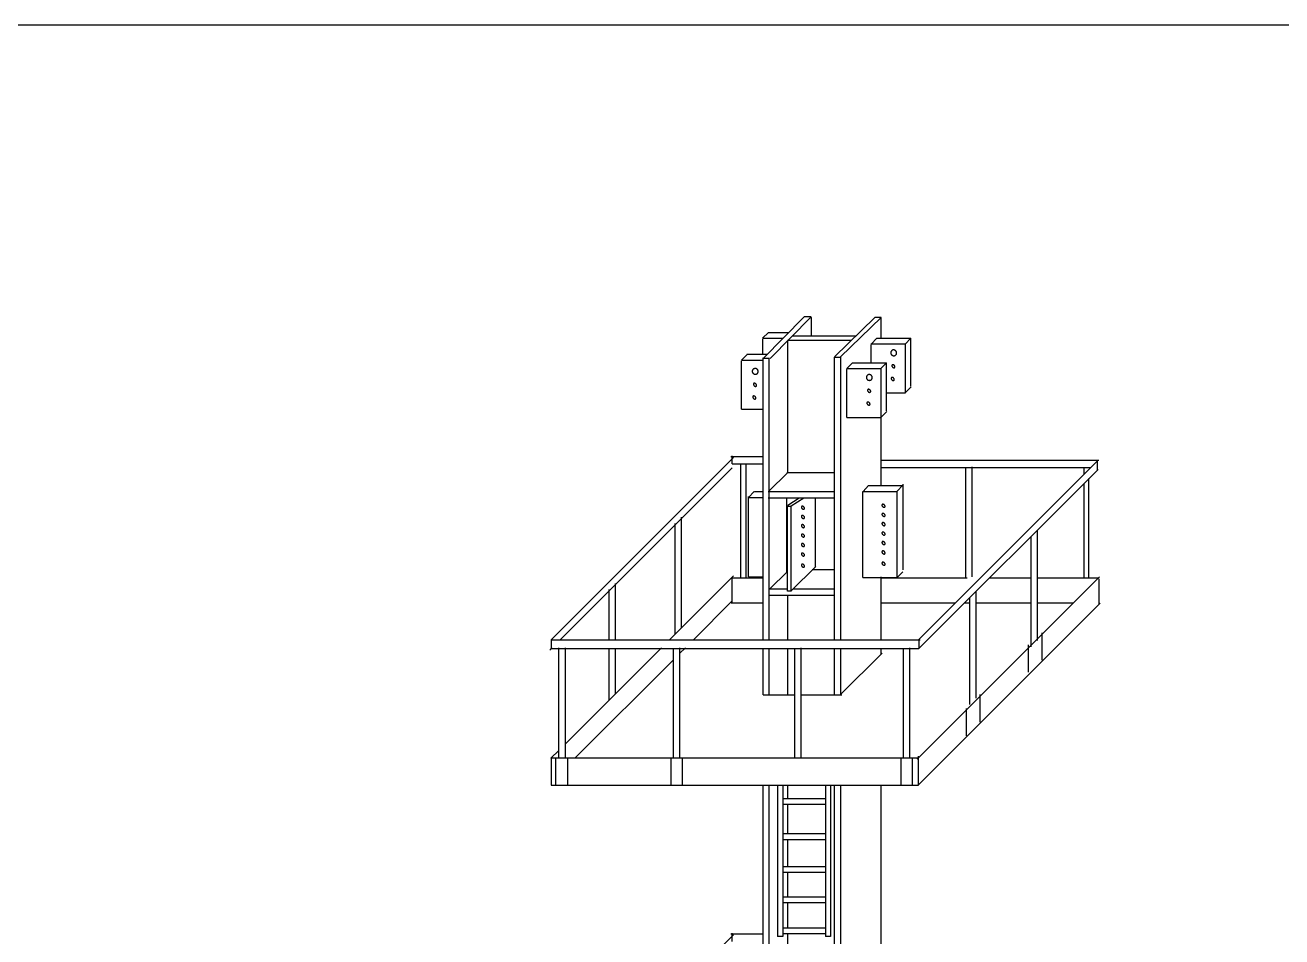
# Model space of a CAD drawing. Header units: metres. Extents: x 0 to 420, y 0 to 297.
# Drawn here: x 111.3 to 222.5, y 216.2 to 297 of the extents above; entities that cross this region are included whole.
import ezdxf

# ---------------------------------------------------------------- set-up
doc = ezdxf.new("R2010")
doc.units = ezdxf.units.M

msp = doc.modelspace()

# ---------------------------------------------------------------- linework, layer by layer
for p, q in [((420, 296.97), (0, 296.97)), ((180.24, 271.13), (176.6, 267.44)), ((180.86, 271.13), (177.22, 267.44)), ((180.86, 271.13), (180.24, 271.13)), ((180.87, 269.43), (180.87, 271.08)), ((186.5, 271.08), (182.91, 267.58)), ((187.04, 271.07), (183.45, 267.58)), ((187.04, 271.07), (186.5, 271.08)), ((187.04, 269.25), (187.04, 271.07)), ((176.55, 269.24), (177.06, 269.75)), ((177.03, 269.76), (178.88, 269.76)), ((184.81, 269.43), (179.21, 269.43)), ((176.55, 269.25), (178.38, 269.25)), ((176.56, 267.82), (176.56, 269.17)), ((184.41, 269.04), (178.74, 269.04)), ((178.78, 257.32), (178.78, 269.02)), ((186.14, 268.74), (189.2, 268.74)), ((186.15, 268.73), (186.65, 269.24)), ((186.16, 267.07), (186.16, 268.66)), ((186.62, 269.25), (189.68, 269.25)), ((189.17, 268.73), (189.67, 269.24)), ((189.2, 264.44), (189.2, 268.7)), ((189.67, 265), (189.67, 269.24)), ((174.67, 267.3), (175.17, 267.81)), ((174.67, 267.31), (176.59, 267.31)), ((174.68, 262.97), (174.68, 267.23)), ((175.14, 267.82), (176.97, 267.82)), ((176.54, 267.47), (177.17, 267.47)), ((176.59, 242.54), (176.59, 267.43)), ((177.13, 242.54), (177.13, 267.48)), ((182.92, 242.54), (182.92, 267.56)), ((182.97, 267.57), (183.47, 267.57)), ((183.47, 242.54), (183.47, 267.57)), ((184, 266.55), (184.5, 267.06)), ((184.47, 267.07), (187.52, 267.07)), ((187.02, 266.55), (187.52, 267.06)), ((187.52, 262.82), (187.52, 267.06)), ((183.99, 266.56), (187.05, 266.56)), ((184.01, 262.22), (184.01, 266.48)), ((187.05, 262.26), (187.05, 266.52)), ((189.2, 264.43), (189.7, 264.94)), ((187.04, 256.15), (187.04, 264.4)), ((187.52, 264.4), (189.21, 264.4)), ((174.68, 262.97), (176.59, 262.97)), ((187.05, 262.25), (187.55, 262.76)), ((184, 262.22), (187.06, 262.22)), ((157.82, 242.54), (173.97, 258.69)), ((173.74, 258.76), (176.59, 258.76)), ((173.87, 258.76), (173.87, 258.83)), ((173.87, 258.11), (173.87, 258.76)), ((187.04, 258.45), (206.32, 258.45)), ((190.35, 242.54), (206.26, 258.45)), ((206.19, 257.56), (206.19, 258.48)), ((158.63, 242.54), (173.87, 257.77)), ((173.86, 258.11), (176.59, 258.11)), ((174.62, 248.02), (174.62, 258.11)), ((175.1, 248.02), (175.1, 258.11)), ((178.74, 257.33), (177.09, 255.7)), ((182.84, 257.32), (178.7, 257.32)), ((178.78, 257.32), (178.78, 257.53)), ((187.04, 257.79), (205.6, 257.79)), ((190.35, 241.72), (206.26, 257.63)), ((194.53, 248.05), (194.53, 257.8)), ((195.11, 248.1), (195.11, 257.86)), ((205.02, 257.2), (205.02, 257.79)), ((185.44, 255.66), (185.94, 256.2)), ((185.9, 256.21), (188.96, 256.21)), ((188.47, 255.7), (188.97, 256.23)), ((188.98, 248.73), (188.98, 256.33)), ((205.02, 248.02), (205.02, 256.39)), ((205.44, 248.02), (205.44, 256.81)), ((175.29, 248.11), (175.29, 255.22)), ((175.29, 255.15), (176.5, 255.15)), ((175.3, 255.14), (175.8, 255.67)), ((175.83, 255.66), (176.51, 255.66)), ((182.84, 255.65), (177.04, 255.65)), ((182.84, 255.08), (177.04, 255.08)), ((178.7, 248.53), (178.7, 255.08)), ((179.78, 255.08), (178.77, 254.44)), ((180.2, 255.08), (179.08, 254.37)), ((181.24, 249.02), (181.24, 255.08)), ((185.42, 248.06), (185.42, 255.66)), ((185.42, 255.66), (188.47, 255.66)), ((188.47, 248.1), (188.47, 255.7)), ((178.76, 246.83), (178.76, 254.43)), ((178.76, 254.38), (179.09, 254.38)), ((179.09, 246.8), (179.09, 254.4)), ((168.81, 243.07), (168.81, 252.83)), ((169.37, 243.63), (169.37, 253.38)), ((200.33, 241.91), (200.33, 251.67)), ((200.89, 242.47), (200.89, 252.23)), ((168.31, 242.54), (173.97, 248.19)), ((178.76, 248.59), (177.17, 247.02)), ((181.25, 249.02), (179.09, 246.87)), ((182.93, 248.72), (180.95, 248.72)), ((188.47, 248.06), (188.97, 248.56)), ((163.52, 242.54), (163.52, 247.53)), ((173.87, 245.78), (173.87, 248.02)), ((173.87, 248.01), (176.59, 248.01)), ((175.29, 248.11), (176.5, 248.11)), ((178.76, 247.03), (177.15, 247.03)), ((182.9, 247.03), (179.24, 247.03)), ((185.42, 248.06), (188.47, 248.06)), ((187.04, 242.54), (187.04, 248.1)), ((187.04, 248.01), (194.67, 248.01)), ((190.23, 231.96), (206.39, 248.11)), ((196.65, 248.02), (200.33, 248.02)), ((200.89, 248.02), (206.27, 248.02)), ((206.35, 245.67), (206.35, 247.94)), ((162.96, 242.54), (162.96, 246.98)), ((170.43, 242.54), (173.87, 245.98)), ((182.93, 246.45), (177.15, 246.45)), ((178.76, 246.86), (179.09, 246.86)), ((178.78, 242.54), (178.78, 246.45)), ((194.89, 236.81), (194.89, 246.26)), ((195.45, 237.36), (195.45, 246.82)), ((173.78, 245.8), (176.59, 245.8)), ((187.04, 245.8), (193.61, 245.8)), ((190.29, 229.62), (206.45, 245.77)), ((194.43, 245.8), (194.89, 245.8)), ((195.45, 245.8), (200.33, 245.8)), ((200.89, 245.8), (204.07, 245.8)), ((190.38, 242.55), (190.38, 241.76)), ((201.28, 243.16), (201.28, 240.73)), ((157.71, 241.62), (157.92, 241.82)), ((157.76, 241.77), (190.34, 241.77)), ((157.82, 242.54), (157.82, 241.77)), ((157.91, 242.54), (190.49, 242.54)), ((158.47, 241.82), (158.47, 232.07)), ((159.06, 241.82), (159.06, 232.07)), ((159.06, 233.28), (167.6, 241.82)), ((162.96, 237.22), (162.96, 241.77)), ((163.52, 237.78), (163.52, 241.77)), ((168.65, 232.02), (168.65, 241.77)), ((169.23, 232.07), (169.23, 241.82)), ((169.23, 241.34), (169.71, 241.82)), ((176.59, 237.65), (176.59, 241.77)), ((177.13, 237.65), (177.13, 241.77)), ((178.78, 237.65), (178.78, 241.77)), ((179.39, 232.02), (179.39, 241.77)), ((179.97, 232.07), (179.97, 241.82)), ((182.92, 237.65), (182.92, 241.77)), ((183.47, 237.65), (183.47, 241.77)), ((187.04, 241.26), (187.04, 241.77)), ((189.01, 232.02), (189.01, 241.77)), ((189.59, 232.07), (189.59, 241.82)), ((200.06, 242.09), (200.06, 239.67)), ((159.96, 232.07), (168.65, 240.76)), ((183.43, 237.65), (187.14, 241.35)), ((176.59, 237.65), (179.39, 237.65)), ((179.97, 237.65), (183.56, 237.65)), ((195.79, 237.68), (195.79, 235.25)), ((194.57, 236.46), (194.57, 234.04)), ((157.84, 232.07), (158.47, 232.7)), ((157.82, 232.07), (190.34, 232.07)), ((157.82, 232.04), (157.84, 232.07)), ((157.82, 232.07), (157.82, 229.65)), ((158.22, 232.05), (158.22, 229.63)), ((159.28, 232.05), (159.28, 229.63)), ((168.44, 232.05), (168.44, 229.63)), ((169.44, 232.05), (169.44, 229.63)), ((188.8, 232.05), (188.8, 229.63)), ((189.8, 232.05), (189.8, 229.63)), ((190.34, 229.65), (190.34, 232.23)), ((157.82, 229.65), (190.34, 229.65)), ((176.59, 200.26), (176.59, 229.65)), ((177.13, 200.26), (177.13, 229.65)), ((177.87, 229.65), (177.87, 216.25)), ((178.34, 229.65), (178.34, 216.25)), ((178.78, 228.46), (178.78, 229.65)), ((182.11, 229.65), (182.11, 216.25)), ((182.57, 229.65), (182.57, 216.25)), ((182.92, 200.26), (182.92, 229.65)), ((183.47, 200.26), (183.47, 229.65)), ((187.04, 213.94), (187.04, 229.65)), ((182.1, 228.46), (178.35, 228.46)), ((182.1, 227.94), (178.35, 227.94)), ((178.78, 225.35), (178.78, 227.94)), ((182.14, 225.35), (178.39, 225.35)), ((182.14, 224.82), (178.39, 224.82)), ((178.78, 222.44), (178.78, 224.82)), ((182.06, 222.44), (178.31, 222.44)), ((182.06, 221.92), (178.31, 221.92)), ((178.78, 219.73), (178.78, 221.92)), ((182.11, 219.73), (178.34, 219.73)), ((182.11, 219.25), (178.34, 219.25)), ((178.78, 217.01), (178.78, 219.25)), ((182.1, 217.01), (178.35, 217.01)), ((157.82, 200.26), (173.97, 216.41)), ((173.74, 216.49), (176.59, 216.49)), ((173.87, 216.49), (173.87, 216.55)), ((173.87, 215.83), (173.87, 216.49)), ((178.34, 216.25), (177.87, 216.25)), ((182.1, 216.49), (178.35, 216.49)), ((178.78, 215.07), (178.78, 216.49)), ((182.57, 216.25), (182.11, 216.25))]:
    msp.add_line(p, q)
for points in [[(187.99, 268.15), (187.99, 268.14), (187.97, 268.13), (187.95, 268.11), (187.94, 268.09), (187.93, 268.08)], [(188.09, 268.19), (188.07, 268.19), (188.05, 268.18), (188.03, 268.17), (188, 268.16), (187.99, 268.15)], [(188.19, 268.2), (188.16, 268.2), (188.14, 268.2), (188.11, 268.2), (188.08, 268.2)], [(188.28, 268.16), (188.27, 268.17), (188.25, 268.18), (188.23, 268.19), (188.2, 268.2), (188.19, 268.2)], [(188.36, 268.1), (188.36, 268.1), (188.34, 268.12), (188.32, 268.14), (188.3, 268.16), (188.28, 268.16)], [(187.93, 268.08), (187.92, 268.07), (187.91, 268.05), (187.91, 268.03), (187.9, 268), (187.9, 267.98)], [(187.9, 267.98), (187.9, 267.98), (187.9, 267.95), (187.9, 267.93), (187.9, 267.9), (187.9, 267.88)], [(187.9, 267.88), (187.91, 267.88), (187.91, 267.85), (187.93, 267.83), (187.94, 267.81), (187.95, 267.79)], [(187.95, 267.79), (187.95, 267.79), (187.97, 267.77), (187.99, 267.75), (188.01, 267.74), (188.03, 267.73)], [(188.03, 267.73), (188.04, 267.72), (188.06, 267.71), (188.08, 267.7), (188.11, 267.69), (188.12, 267.69)], [(188.12, 267.69), (188.15, 267.69), (188.17, 267.69), (188.2, 267.69), (188.22, 267.69)], [(188.22, 267.7), (188.24, 267.7), (188.26, 267.71), (188.28, 267.72), (188.31, 267.73), (188.32, 267.74)], [(188.32, 267.74), (188.32, 267.75), (188.34, 267.76), (188.36, 267.78), (188.37, 267.8), (188.38, 267.81)], [(188.41, 268.01), (188.4, 268.01), (188.4, 268.04), (188.38, 268.06), (188.37, 268.08), (188.36, 268.1)], [(188.38, 267.81), (188.39, 267.82), (188.4, 267.84), (188.4, 267.87), (188.41, 267.89), (188.41, 267.91)], [(188.41, 267.91), (188.41, 267.91), (188.41, 267.94), (188.41, 267.96), (188.41, 267.99), (188.41, 268.01)], [(175.67, 266.44), (175.67, 266.43), (175.66, 266.41), (175.65, 266.38), (175.64, 266.36), (175.64, 266.34)], [(175.64, 266.34), (175.64, 266.34), (175.64, 266.31), (175.64, 266.29), (175.64, 266.26), (175.65, 266.24)], [(175.65, 266.24), (175.65, 266.24), (175.66, 266.21), (175.67, 266.19), (175.68, 266.17), (175.69, 266.15)], [(175.74, 266.51), (175.73, 266.5), (175.71, 266.49), (175.69, 266.47), (175.68, 266.45), (175.67, 266.44)], [(175.69, 266.15), (175.7, 266.15), (175.72, 266.13), (175.74, 266.11), (175.76, 266.09), (175.77, 266.08)], [(175.83, 266.55), (175.82, 266.55), (175.79, 266.54), (175.77, 266.53), (175.75, 266.52), (175.74, 266.51)], [(175.77, 266.08), (175.78, 266.08), (175.8, 266.07), (175.83, 266.06), (175.85, 266.05), (175.87, 266.05)], [(175.93, 266.55), (175.91, 266.56), (175.88, 266.56), (175.85, 266.56), (175.83, 266.55)], [(175.87, 266.05), (175.89, 266.05), (175.92, 266.05), (175.94, 266.05), (175.97, 266.05)], [(176.03, 266.52), (176.02, 266.53), (175.99, 266.54), (175.97, 266.55), (175.94, 266.55), (175.93, 266.56)], [(175.97, 266.06), (175.98, 266.06), (176.01, 266.07), (176.03, 266.08), (176.05, 266.09), (176.06, 266.1)], [(176.1, 266.46), (176.1, 266.46), (176.08, 266.48), (176.06, 266.5), (176.04, 266.51), (176.03, 266.52)], [(176.06, 266.1), (176.07, 266.11), (176.09, 266.12), (176.1, 266.14), (176.12, 266.16), (176.13, 266.17)], [(176.15, 266.36), (176.15, 266.37), (176.14, 266.39), (176.13, 266.42), (176.12, 266.44), (176.1, 266.46)], [(176.13, 266.17), (176.13, 266.18), (176.14, 266.2), (176.15, 266.22), (176.15, 266.25), (176.16, 266.26)], [(176.16, 266.26), (176.16, 266.27), (176.16, 266.3), (176.16, 266.32), (176.15, 266.35), (176.15, 266.36)], [(185.84, 265.97), (185.83, 265.96), (185.81, 265.95), (185.8, 265.93), (185.78, 265.91), (185.78, 265.9)], [(185.93, 266.01), (185.92, 266.01), (185.9, 266), (185.87, 265.99), (185.85, 265.98), (185.84, 265.97)], [(186.03, 266.02), (186.01, 266.02), (185.98, 266.02), (185.96, 266.02), (185.93, 266.02)], [(186.13, 265.99), (186.12, 265.99), (186.1, 266), (186.07, 266.01), (186.05, 266.02), (186.03, 266.02)], [(186.21, 265.92), (186.2, 265.92), (186.19, 265.94), (186.17, 265.96), (186.14, 265.98), (186.13, 265.99)], [(186.25, 265.83), (186.25, 265.83), (186.24, 265.86), (186.23, 265.88), (186.22, 265.9), (186.21, 265.92)], [(188, 266.84), (188, 266.83), (188, 266.82), (187.99, 266.81), (188, 266.8), (188, 266.79)], [(188.02, 266.88), (188.01, 266.87), (188.01, 266.86), (188, 266.86), (188, 266.85), (188, 266.84), (188, 266.84)], [(188, 266.79), (188, 266.77), (188.01, 266.75), (188.01, 266.74), (188.02, 266.74)], [(188.05, 266.89), (188.05, 266.89), (188.04, 266.89), (188.04, 266.89), (188.03, 266.88), (188.02, 266.88), (188.02, 266.88)], [(188.02, 266.74), (188.03, 266.72), (188.04, 266.7), (188.06, 266.68)], [(188.11, 266.9), (188.1, 266.9), (188.09, 266.9), (188.08, 266.9), (188.07, 266.9), (188.06, 266.9), (188.05, 266.9)], [(188.06, 266.68), (188.07, 266.67), (188.09, 266.65), (188.11, 266.64)], [(188.16, 266.88), (188.15, 266.88), (188.14, 266.89), (188.12, 266.89), (188.11, 266.9), (188.11, 266.9)], [(188.11, 266.64), (188.11, 266.64), (188.13, 266.64), (188.14, 266.63), (188.16, 266.63), (188.16, 266.63)], [(188.21, 266.84), (188.19, 266.85), (188.17, 266.87), (188.16, 266.88)], [(188.16, 266.63), (188.16, 266.63), (188.17, 266.62), (188.18, 266.62), (188.2, 266.62), (188.21, 266.63), (188.21, 266.63)], [(188.25, 266.79), (188.24, 266.8), (188.23, 266.82), (188.21, 266.84)], [(188.21, 266.63), (188.22, 266.63), (188.22, 266.63), (188.23, 266.63), (188.23, 266.64), (188.24, 266.64), (188.25, 266.65)], [(188.27, 266.73), (188.26, 266.75), (188.26, 266.77), (188.25, 266.78), (188.25, 266.79)], [(188.25, 266.65), (188.25, 266.65), (188.26, 266.66), (188.26, 266.66), (188.26, 266.67), (188.27, 266.68), (188.27, 266.68)], [(188.27, 266.68), (188.27, 266.69), (188.27, 266.7), (188.27, 266.71), (188.27, 266.72), (188.27, 266.73)], [(175.76, 265.23), (175.76, 265.23), (175.75, 265.22), (175.75, 265.22), (175.75, 265.21), (175.74, 265.2), (175.74, 265.2)], [(175.74, 265.2), (175.74, 265.19), (175.74, 265.18), (175.74, 265.17), (175.74, 265.16), (175.74, 265.14)], [(175.74, 265.14), (175.75, 265.13), (175.75, 265.11), (175.76, 265.1), (175.76, 265.09)], [(175.8, 265.25), (175.79, 265.25), (175.79, 265.25), (175.78, 265.25), (175.77, 265.24), (175.77, 265.24), (175.76, 265.23)], [(175.76, 265.09), (175.77, 265.08), (175.78, 265.06), (175.8, 265.04)], [(175.85, 265.25), (175.85, 265.25), (175.84, 265.26), (175.82, 265.26), (175.81, 265.26), (175.8, 265.25), (175.8, 265.25)], [(175.8, 265.04), (175.82, 265.03), (175.84, 265.01), (175.85, 265)], [(175.9, 265.23), (175.9, 265.24), (175.88, 265.24), (175.87, 265.25), (175.85, 265.25), (175.85, 265.25)], [(175.85, 265), (175.85, 265), (175.87, 264.99), (175.89, 264.99), (175.9, 264.98), (175.9, 264.98)], [(175.95, 265.2), (175.94, 265.21), (175.92, 265.23), (175.9, 265.23)], [(175.9, 264.98), (175.9, 264.98), (175.92, 264.98), (175.93, 264.98), (175.94, 264.98), (175.95, 264.98), (175.95, 264.98)], [(175.99, 265.14), (175.98, 265.16), (175.97, 265.18), (175.95, 265.2)], [(175.95, 264.98), (175.96, 264.99), (175.97, 264.99), (175.97, 264.99), (175.98, 265), (175.98, 265), (175.99, 265)], [(176.01, 265.09), (176.01, 265.11), (176, 265.13), (175.99, 265.14), (175.99, 265.14)], [(175.99, 265), (176, 265.01), (176, 265.02), (176, 265.02), (176.01, 265.03), (176.01, 265.04), (176.01, 265.04)], [(176.01, 265.04), (176.01, 265.04), (176.01, 265.06), (176.01, 265.07), (176.01, 265.08), (176.01, 265.09)], [(185.78, 265.9), (185.77, 265.89), (185.76, 265.87), (185.75, 265.85), (185.75, 265.82), (185.74, 265.8)], [(185.74, 265.8), (185.74, 265.8), (185.74, 265.77), (185.74, 265.75), (185.75, 265.72), (185.75, 265.7)], [(185.75, 265.7), (185.75, 265.7), (185.76, 265.67), (185.77, 265.65), (185.79, 265.63), (185.8, 265.61)], [(185.8, 265.61), (185.8, 265.61), (185.82, 265.59), (185.84, 265.57), (185.86, 265.56), (185.87, 265.55)], [(185.87, 265.55), (185.88, 265.54), (185.91, 265.53), (185.93, 265.52), (185.96, 265.52), (185.97, 265.51)], [(185.97, 265.52), (186, 265.51), (186.02, 265.51), (186.05, 265.51), (186.07, 265.52)], [(186.07, 265.52), (186.09, 265.52), (186.11, 265.53), (186.13, 265.54), (186.15, 265.55), (186.16, 265.56)], [(186.16, 265.56), (186.17, 265.57), (186.19, 265.58), (186.21, 265.6), (186.22, 265.62), (186.23, 265.63)], [(186.23, 265.63), (186.23, 265.64), (186.24, 265.66), (186.25, 265.69), (186.26, 265.71), (186.26, 265.73)], [(186.26, 265.73), (186.26, 265.73), (186.26, 265.76), (186.26, 265.78), (186.26, 265.81), (186.25, 265.83)], [(187.96, 265.75), (187.95, 265.74), (187.95, 265.73), (187.95, 265.73), (187.94, 265.72), (187.94, 265.71), (187.94, 265.71)], [(187.94, 265.71), (187.94, 265.71), (187.94, 265.69), (187.94, 265.68), (187.94, 265.67), (187.94, 265.66)], [(187.94, 265.66), (187.94, 265.64), (187.95, 265.62), (187.96, 265.61), (187.96, 265.61)], [(187.99, 265.77), (187.99, 265.76), (187.98, 265.76), (187.98, 265.76), (187.97, 265.75), (187.96, 265.75), (187.96, 265.75)], [(187.96, 265.61), (187.97, 265.59), (187.98, 265.57), (188, 265.55)], [(188.05, 265.77), (188.04, 265.77), (188.03, 265.77), (188.02, 265.77), (188.01, 265.77), (188, 265.77), (187.99, 265.77)], [(188, 265.55), (188.01, 265.54), (188.03, 265.52), (188.05, 265.51)], [(188.1, 265.75), (188.1, 265.75), (188.08, 265.76), (188.06, 265.76), (188.05, 265.77), (188.05, 265.77)], [(188.05, 265.52), (188.05, 265.51), (188.07, 265.51), (188.08, 265.5), (188.1, 265.5), (188.1, 265.5)], [(188.15, 265.71), (188.13, 265.72), (188.11, 265.74), (188.1, 265.75)], [(188.1, 265.5), (188.1, 265.5), (188.11, 265.49), (188.13, 265.49), (188.14, 265.49), (188.15, 265.5), (188.15, 265.5)], [(188.19, 265.66), (188.18, 265.67), (188.17, 265.69), (188.15, 265.71)], [(188.15, 265.5), (188.16, 265.5), (188.16, 265.5), (188.17, 265.5), (188.18, 265.51), (188.18, 265.51), (188.19, 265.52)], [(188.21, 265.61), (188.2, 265.62), (188.2, 265.64), (188.19, 265.65), (188.19, 265.66)], [(188.19, 265.52), (188.19, 265.52), (188.2, 265.53), (188.2, 265.53), (188.2, 265.54), (188.21, 265.55), (188.21, 265.55)], [(188.21, 265.55), (188.21, 265.56), (188.21, 265.57), (188.21, 265.58), (188.21, 265.59), (188.21, 265.61)], [(175.7, 264.1), (175.7, 264.1), (175.69, 264.09), (175.69, 264.09), (175.69, 264.08), (175.68, 264.07), (175.68, 264.07)], [(175.68, 264.07), (175.68, 264.06), (175.68, 264.05), (175.68, 264.04), (175.68, 264.03), (175.68, 264.02)], [(175.68, 264.02), (175.69, 264), (175.69, 263.98), (175.7, 263.97), (175.7, 263.96)], [(175.74, 264.12), (175.73, 264.12), (175.73, 264.12), (175.72, 264.12), (175.71, 264.11), (175.71, 264.11), (175.7, 264.1)], [(175.7, 263.96), (175.71, 263.95), (175.72, 263.93), (175.74, 263.91)], [(175.79, 264.12), (175.79, 264.12), (175.78, 264.13), (175.76, 264.13), (175.75, 264.13), (175.74, 264.12), (175.74, 264.12)], [(175.74, 263.91), (175.76, 263.9), (175.78, 263.88), (175.79, 263.87)], [(175.84, 264.11), (175.84, 264.11), (175.82, 264.11), (175.81, 264.12), (175.79, 264.12), (175.79, 264.12)], [(175.79, 263.87), (175.79, 263.87), (175.81, 263.86), (175.83, 263.86), (175.84, 263.85), (175.84, 263.85)], [(175.89, 264.07), (175.88, 264.08), (175.86, 264.1), (175.84, 264.11)], [(175.84, 263.85), (175.85, 263.85), (175.86, 263.85), (175.87, 263.85), (175.88, 263.85), (175.89, 263.85), (175.9, 263.85)], [(175.93, 264.01), (175.92, 264.03), (175.91, 264.05), (175.89, 264.07)], [(175.9, 263.85), (175.9, 263.86), (175.91, 263.86), (175.91, 263.86), (175.92, 263.87), (175.93, 263.87), (175.93, 263.87)], [(175.95, 263.96), (175.95, 263.98), (175.94, 264), (175.94, 264.01), (175.93, 264.01)], [(175.93, 263.87), (175.94, 263.88), (175.94, 263.89), (175.94, 263.89), (175.95, 263.9), (175.95, 263.91), (175.95, 263.91)], [(175.95, 263.91), (175.95, 263.92), (175.95, 263.93), (175.95, 263.94), (175.95, 263.95), (175.95, 263.96)], [(185.85, 264.66), (185.84, 264.66), (185.84, 264.64), (185.84, 264.63), (185.84, 264.62), (185.84, 264.61)], [(185.84, 264.61), (185.85, 264.59), (185.85, 264.57), (185.86, 264.56), (185.86, 264.56)], [(185.87, 264.7), (185.86, 264.69), (185.86, 264.68), (185.85, 264.68), (185.85, 264.67), (185.85, 264.66), (185.85, 264.66)], [(185.86, 264.56), (185.87, 264.54), (185.89, 264.52), (185.9, 264.5)], [(185.9, 264.72), (185.9, 264.71), (185.89, 264.71), (185.88, 264.71), (185.88, 264.7), (185.87, 264.7), (185.87, 264.7)], [(185.95, 264.72), (185.95, 264.72), (185.94, 264.72), (185.93, 264.72), (185.92, 264.72), (185.9, 264.72), (185.9, 264.72)], [(185.9, 264.5), (185.92, 264.49), (185.94, 264.47), (185.95, 264.46)], [(186.01, 264.7), (186, 264.7), (185.99, 264.71), (185.97, 264.71), (185.95, 264.72), (185.95, 264.72)], [(185.95, 264.46), (185.96, 264.46), (185.97, 264.46), (185.99, 264.45), (186.01, 264.45), (186.01, 264.45)], [(186.06, 264.66), (186.04, 264.67), (186.02, 264.69), (186.01, 264.7)], [(186.01, 264.45), (186.01, 264.45), (186.02, 264.44), (186.03, 264.44), (186.04, 264.44), (186.06, 264.45), (186.06, 264.45)], [(186.1, 264.61), (186.09, 264.62), (186.07, 264.64), (186.06, 264.66)], [(186.06, 264.45), (186.06, 264.45), (186.07, 264.45), (186.08, 264.45), (186.08, 264.46), (186.09, 264.46), (186.09, 264.47)], [(186.09, 264.47), (186.1, 264.47), (186.1, 264.48), (186.11, 264.48), (186.11, 264.49), (186.11, 264.5), (186.11, 264.5)], [(186.12, 264.55), (186.11, 264.57), (186.11, 264.59), (186.1, 264.6), (186.1, 264.61)], [(186.11, 264.5), (186.12, 264.51), (186.12, 264.52), (186.12, 264.53), (186.12, 264.54), (186.12, 264.55)], [(185.79, 263.53), (185.79, 263.53), (185.78, 263.51), (185.78, 263.5), (185.78, 263.49), (185.79, 263.48)], [(185.81, 263.57), (185.8, 263.56), (185.8, 263.55), (185.79, 263.55), (185.79, 263.54), (185.79, 263.53), (185.79, 263.53)], [(185.79, 263.48), (185.79, 263.46), (185.8, 263.44), (185.8, 263.43), (185.8, 263.43)], [(185.8, 263.43), (185.81, 263.41), (185.83, 263.39), (185.84, 263.37)], [(185.84, 263.59), (185.84, 263.58), (185.83, 263.58), (185.82, 263.58), (185.82, 263.58), (185.81, 263.57), (185.81, 263.57)], [(185.89, 263.59), (185.89, 263.59), (185.88, 263.59), (185.87, 263.59), (185.86, 263.59), (185.84, 263.59), (185.84, 263.59)], [(185.84, 263.37), (185.86, 263.36), (185.88, 263.34), (185.9, 263.34)], [(185.95, 263.57), (185.94, 263.57), (185.93, 263.58), (185.91, 263.58), (185.9, 263.59), (185.89, 263.59)], [(185.9, 263.34), (185.9, 263.33), (185.91, 263.33), (185.93, 263.32), (185.95, 263.32), (185.95, 263.32)], [(186, 263.53), (185.98, 263.54), (185.96, 263.56), (185.95, 263.57)], [(185.95, 263.32), (185.95, 263.32), (185.96, 263.31), (185.97, 263.31), (185.99, 263.31), (186, 263.32), (186, 263.32)], [(186.04, 263.48), (186.03, 263.49), (186.01, 263.51), (186, 263.53)], [(186, 263.32), (186, 263.32), (186.01, 263.32), (186.02, 263.32), (186.02, 263.33), (186.03, 263.33), (186.03, 263.34)], [(186.03, 263.34), (186.04, 263.34), (186.04, 263.35), (186.05, 263.36), (186.05, 263.36), (186.05, 263.37), (186.05, 263.37)], [(186.06, 263.43), (186.05, 263.44), (186.05, 263.46), (186.04, 263.47), (186.04, 263.48)], [(186.05, 263.37), (186.06, 263.38), (186.06, 263.39), (186.06, 263.4), (186.06, 263.41), (186.06, 263.43)], [(179.99, 254.3), (179.99, 254.3), (179.98, 254.29), (179.98, 254.28), (179.98, 254.26), (179.99, 254.25)], [(180.01, 254.34), (180, 254.33), (180, 254.33), (179.99, 254.32), (179.99, 254.32), (179.99, 254.31), (179.99, 254.3)], [(179.99, 254.25), (179.99, 254.24), (180, 254.22), (180, 254.2), (180, 254.2)], [(180, 254.2), (180.01, 254.19), (180.03, 254.17), (180.04, 254.15)], [(180.04, 254.36), (180.04, 254.36), (180.03, 254.36), (180.02, 254.35), (180.02, 254.35), (180.01, 254.35), (180.01, 254.34)], [(180.1, 254.36), (180.09, 254.36), (180.08, 254.36), (180.07, 254.36), (180.06, 254.36), (180.04, 254.36), (180.04, 254.36)], [(180.04, 254.15), (180.06, 254.13), (180.08, 254.12), (180.1, 254.11)], [(180.15, 254.34), (180.14, 254.34), (180.13, 254.35), (180.11, 254.36), (180.1, 254.36), (180.1, 254.36)], [(180.1, 254.11), (180.1, 254.11), (180.11, 254.1), (180.13, 254.1), (180.15, 254.09), (180.15, 254.09)], [(180.2, 254.3), (180.18, 254.32), (180.16, 254.33), (180.15, 254.34)], [(180.15, 254.09), (180.15, 254.09), (180.16, 254.09), (180.17, 254.09), (180.19, 254.09), (180.2, 254.09), (180.2, 254.09)], [(180.24, 254.25), (180.23, 254.27), (180.21, 254.29), (180.2, 254.3)], [(180.2, 254.09), (180.2, 254.09), (180.21, 254.1), (180.22, 254.1), (180.22, 254.1), (180.23, 254.11), (180.24, 254.11)], [(180.26, 254.2), (180.25, 254.22), (180.25, 254.23), (180.24, 254.25), (180.24, 254.25)], [(180.24, 254.11), (180.24, 254.12), (180.24, 254.12), (180.25, 254.13), (180.25, 254.14), (180.25, 254.14), (180.26, 254.15)], [(180.26, 254.15), (180.26, 254.15), (180.26, 254.16), (180.26, 254.18), (180.26, 254.19), (180.26, 254.2)], [(187.14, 254.52), (187.14, 254.51), (187.13, 254.51), (187.13, 254.5), (187.13, 254.49), (187.12, 254.49), (187.12, 254.48)], [(187.12, 254.48), (187.12, 254.48), (187.12, 254.47), (187.12, 254.45), (187.12, 254.44), (187.12, 254.43)], [(187.12, 254.43), (187.13, 254.41), (187.13, 254.4), (187.14, 254.38), (187.14, 254.38)], [(187.14, 253.7), (187.14, 253.7), (187.13, 253.69), (187.13, 253.69), (187.13, 253.68), (187.12, 253.67), (187.12, 253.67)], [(187.18, 254.54), (187.17, 254.54), (187.17, 254.53), (187.16, 254.53), (187.15, 254.53), (187.15, 254.52), (187.14, 254.52)], [(187.14, 254.38), (187.15, 254.36), (187.16, 254.34), (187.18, 254.33)], [(187.18, 253.72), (187.17, 253.72), (187.17, 253.72), (187.16, 253.72), (187.15, 253.71), (187.15, 253.71), (187.14, 253.7)], [(187.23, 254.54), (187.23, 254.54), (187.22, 254.54), (187.2, 254.54), (187.19, 254.54), (187.18, 254.54), (187.18, 254.54)], [(187.18, 254.33), (187.2, 254.31), (187.22, 254.3), (187.23, 254.29)], [(187.23, 253.73), (187.23, 253.73), (187.22, 253.73), (187.2, 253.73), (187.19, 253.73), (187.18, 253.73), (187.18, 253.73)], [(187.28, 254.52), (187.28, 254.52), (187.26, 254.53), (187.25, 254.53), (187.23, 254.54), (187.23, 254.54)], [(187.23, 254.29), (187.23, 254.29), (187.25, 254.28), (187.27, 254.27), (187.28, 254.27), (187.28, 254.27)], [(187.28, 253.71), (187.28, 253.71), (187.26, 253.72), (187.25, 253.72), (187.23, 253.73), (187.23, 253.73)], [(187.33, 254.48), (187.32, 254.5), (187.3, 254.51), (187.28, 254.52)], [(187.28, 254.27), (187.28, 254.27), (187.3, 254.27), (187.31, 254.27), (187.32, 254.27), (187.33, 254.27), (187.33, 254.27)], [(187.33, 253.67), (187.32, 253.68), (187.3, 253.7), (187.28, 253.71)], [(187.37, 254.43), (187.36, 254.44), (187.35, 254.46), (187.33, 254.48)], [(187.33, 254.27), (187.34, 254.27), (187.35, 254.27), (187.35, 254.28), (187.36, 254.28), (187.36, 254.28), (187.37, 254.29)], [(187.39, 254.38), (187.39, 254.39), (187.38, 254.41), (187.37, 254.43), (187.37, 254.43)], [(187.37, 254.29), (187.38, 254.29), (187.38, 254.3), (187.38, 254.31), (187.39, 254.31), (187.39, 254.32), (187.39, 254.32)], [(187.39, 254.32), (187.39, 254.33), (187.39, 254.34), (187.39, 254.35), (187.39, 254.37), (187.39, 254.38)], [(179.99, 253.49), (179.99, 253.49), (179.98, 253.48), (179.98, 253.46), (179.98, 253.45), (179.99, 253.44)], [(179.99, 252.68), (179.99, 252.67), (179.98, 252.66), (179.98, 252.65), (179.98, 252.64), (179.99, 252.63)], [(180.01, 253.53), (180, 253.52), (180, 253.52), (179.99, 253.51), (179.99, 253.5), (179.99, 253.5), (179.99, 253.49)], [(179.99, 253.44), (179.99, 253.42), (180, 253.41), (180, 253.39), (180, 253.39)], [(180.01, 252.72), (180, 252.71), (180, 252.7), (179.99, 252.7), (179.99, 252.69), (179.99, 252.68), (179.99, 252.68)], [(179.99, 252.63), (179.99, 252.61), (180, 252.59), (180, 252.58), (180, 252.58)], [(180, 253.39), (180.01, 253.37), (180.03, 253.35), (180.04, 253.34)], [(180, 252.58), (180.01, 252.56), (180.03, 252.54), (180.04, 252.52)], [(180.04, 253.55), (180.04, 253.55), (180.03, 253.54), (180.02, 253.54), (180.02, 253.54), (180.01, 253.53), (180.01, 253.53)], [(180.04, 252.74), (180.04, 252.73), (180.03, 252.73), (180.02, 252.73), (180.02, 252.72), (180.01, 252.72), (180.01, 252.72)], [(180.1, 253.55), (180.09, 253.55), (180.08, 253.55), (180.07, 253.55), (180.06, 253.55), (180.04, 253.55), (180.04, 253.55)], [(180.04, 253.34), (180.06, 253.32), (180.08, 253.31), (180.1, 253.3)], [(180.1, 252.74), (180.09, 252.74), (180.08, 252.74), (180.07, 252.74), (180.06, 252.74), (180.04, 252.74), (180.04, 252.74)], [(180.15, 253.53), (180.14, 253.53), (180.13, 253.54), (180.11, 253.54), (180.1, 253.55), (180.1, 253.55)], [(180.1, 253.3), (180.1, 253.3), (180.11, 253.29), (180.13, 253.28), (180.15, 253.28), (180.15, 253.28)], [(180.15, 252.72), (180.14, 252.72), (180.13, 252.73), (180.11, 252.73), (180.1, 252.74), (180.1, 252.74)], [(180.2, 253.49), (180.18, 253.51), (180.16, 253.52), (180.15, 253.53)], [(180.15, 253.28), (180.15, 253.28), (180.16, 253.28), (180.17, 253.28), (180.19, 253.28), (180.2, 253.28), (180.2, 253.28)], [(180.2, 252.68), (180.18, 252.69), (180.16, 252.71), (180.15, 252.72)], [(180.24, 253.44), (180.23, 253.45), (180.21, 253.47), (180.2, 253.49)], [(180.2, 253.28), (180.2, 253.28), (180.21, 253.28), (180.22, 253.29), (180.22, 253.29), (180.23, 253.29), (180.24, 253.3)], [(180.24, 252.63), (180.23, 252.64), (180.21, 252.66), (180.2, 252.68)], [(180.26, 253.39), (180.25, 253.4), (180.25, 253.42), (180.24, 253.44), (180.24, 253.44)], [(180.24, 253.3), (180.24, 253.3), (180.24, 253.31), (180.25, 253.32), (180.25, 253.32), (180.25, 253.33), (180.26, 253.33)], [(180.26, 252.57), (180.25, 252.59), (180.25, 252.61), (180.24, 252.62), (180.24, 252.63)], [(180.26, 253.34), (180.26, 253.34), (180.26, 253.35), (180.26, 253.36), (180.26, 253.38), (180.26, 253.39)], [(180.26, 252.52), (180.26, 252.53), (180.26, 252.54), (180.26, 252.55), (180.26, 252.56), (180.26, 252.57)], [(187.12, 253.67), (187.12, 253.66), (187.12, 253.65), (187.12, 253.64), (187.12, 253.63), (187.12, 253.62)], [(187.12, 253.62), (187.13, 253.6), (187.13, 253.58), (187.14, 253.57), (187.14, 253.57)], [(187.14, 252.89), (187.14, 252.89), (187.13, 252.88), (187.13, 252.87), (187.13, 252.87), (187.12, 252.86), (187.12, 252.86)], [(187.12, 252.86), (187.12, 252.85), (187.12, 252.84), (187.12, 252.83), (187.12, 252.82), (187.12, 252.8)], [(187.12, 252.8), (187.13, 252.79), (187.13, 252.77), (187.14, 252.76), (187.14, 252.75)], [(187.14, 253.57), (187.15, 253.55), (187.16, 253.53), (187.18, 253.51)], [(187.18, 252.91), (187.17, 252.91), (187.17, 252.91), (187.16, 252.91), (187.15, 252.9), (187.15, 252.9), (187.14, 252.89)], [(187.14, 252.75), (187.15, 252.74), (187.16, 252.72), (187.18, 252.7)], [(187.18, 253.51), (187.2, 253.5), (187.22, 253.48), (187.23, 253.47)], [(187.23, 252.91), (187.23, 252.91), (187.22, 252.92), (187.2, 252.92), (187.19, 252.92), (187.18, 252.91), (187.18, 252.91)], [(187.18, 252.7), (187.2, 252.69), (187.22, 252.67), (187.23, 252.66)], [(187.23, 253.47), (187.23, 253.47), (187.25, 253.47), (187.27, 253.46), (187.28, 253.46), (187.28, 253.46)], [(187.28, 252.89), (187.28, 252.9), (187.26, 252.9), (187.25, 252.91), (187.23, 252.91), (187.23, 252.91)], [(187.23, 252.66), (187.23, 252.66), (187.25, 252.65), (187.27, 252.65), (187.28, 252.64), (187.28, 252.64)], [(187.28, 253.46), (187.28, 253.46), (187.3, 253.45), (187.31, 253.45), (187.32, 253.45), (187.33, 253.46), (187.33, 253.46)], [(187.33, 252.86), (187.32, 252.87), (187.3, 252.89), (187.28, 252.89)], [(187.28, 252.64), (187.28, 252.64), (187.3, 252.64), (187.31, 252.64), (187.32, 252.64), (187.33, 252.64), (187.33, 252.64)], [(187.37, 253.62), (187.36, 253.63), (187.35, 253.65), (187.33, 253.67)], [(187.33, 253.46), (187.34, 253.46), (187.35, 253.46), (187.35, 253.46), (187.36, 253.47), (187.36, 253.47), (187.37, 253.48)], [(187.37, 252.8), (187.36, 252.82), (187.35, 252.84), (187.33, 252.86)], [(187.33, 252.64), (187.34, 252.65), (187.35, 252.65), (187.35, 252.65), (187.36, 252.65), (187.36, 252.66), (187.37, 252.66)], [(187.39, 253.56), (187.39, 253.58), (187.38, 253.6), (187.37, 253.61), (187.37, 253.62)], [(187.37, 253.48), (187.38, 253.48), (187.38, 253.49), (187.38, 253.49), (187.39, 253.5), (187.39, 253.51), (187.39, 253.51)], [(187.39, 252.75), (187.39, 252.77), (187.38, 252.79), (187.37, 252.8), (187.37, 252.8)], [(187.37, 252.66), (187.38, 252.67), (187.38, 252.68), (187.38, 252.68), (187.39, 252.69), (187.39, 252.7), (187.39, 252.7)], [(187.39, 253.51), (187.39, 253.52), (187.39, 253.53), (187.39, 253.54), (187.39, 253.55), (187.39, 253.56)], [(187.39, 252.7), (187.39, 252.7), (187.39, 252.72), (187.39, 252.73), (187.39, 252.74), (187.39, 252.75)], [(179.99, 251.84), (179.99, 251.84), (179.98, 251.82), (179.98, 251.81), (179.98, 251.8), (179.99, 251.79)], [(180.01, 251.88), (180, 251.87), (180, 251.87), (179.99, 251.86), (179.99, 251.85), (179.99, 251.85), (179.99, 251.84)], [(179.99, 251.79), (179.99, 251.77), (180, 251.76), (180, 251.74), (180, 251.74)], [(180, 251.74), (180.01, 251.72), (180.03, 251.7), (180.04, 251.69)], [(180.04, 251.9), (180.04, 251.9), (180.03, 251.89), (180.02, 251.89), (180.02, 251.89), (180.01, 251.88), (180.01, 251.88)], [(180.04, 252.52), (180.06, 252.51), (180.08, 252.49), (180.1, 252.48)], [(180.1, 251.9), (180.09, 251.9), (180.08, 251.9), (180.07, 251.9), (180.06, 251.9), (180.04, 251.9), (180.04, 251.9)], [(180.04, 251.69), (180.06, 251.67), (180.08, 251.66), (180.1, 251.65)], [(180.1, 252.48), (180.1, 252.48), (180.11, 252.48), (180.13, 252.47), (180.15, 252.47), (180.15, 252.47)], [(180.15, 251.88), (180.14, 251.88), (180.13, 251.89), (180.11, 251.89), (180.1, 251.9), (180.1, 251.9)], [(180.1, 251.65), (180.1, 251.65), (180.11, 251.64), (180.13, 251.63), (180.15, 251.63), (180.15, 251.63)], [(180.15, 252.47), (180.15, 252.47), (180.16, 252.46), (180.17, 252.46), (180.19, 252.46), (180.2, 252.47), (180.2, 252.47)], [(180.2, 251.84), (180.18, 251.86), (180.16, 251.87), (180.15, 251.88)], [(180.15, 251.63), (180.15, 251.63), (180.16, 251.63), (180.17, 251.63), (180.19, 251.63), (180.2, 251.63), (180.2, 251.63)], [(180.2, 252.47), (180.2, 252.47), (180.21, 252.47), (180.22, 252.47), (180.22, 252.48), (180.23, 252.48), (180.24, 252.49)], [(180.24, 251.79), (180.23, 251.8), (180.21, 251.82), (180.2, 251.84)], [(180.2, 251.63), (180.2, 251.63), (180.21, 251.63), (180.22, 251.64), (180.22, 251.64), (180.23, 251.64), (180.24, 251.65)], [(180.24, 252.49), (180.24, 252.49), (180.24, 252.5), (180.25, 252.5), (180.25, 252.51), (180.25, 252.52), (180.26, 252.52)], [(180.26, 251.74), (180.25, 251.75), (180.25, 251.77), (180.24, 251.79), (180.24, 251.79)], [(180.24, 251.65), (180.24, 251.65), (180.24, 251.66), (180.25, 251.67), (180.25, 251.67), (180.25, 251.68), (180.26, 251.68)], [(180.26, 251.68), (180.26, 251.69), (180.26, 251.7), (180.26, 251.71), (180.26, 251.73), (180.26, 251.74)], [(187.14, 252.05), (187.14, 252.05), (187.13, 252.04), (187.13, 252.04), (187.13, 252.03), (187.12, 252.02), (187.12, 252.02)], [(187.12, 252.02), (187.12, 252.01), (187.12, 252), (187.12, 251.99), (187.12, 251.98), (187.12, 251.97)], [(187.12, 251.97), (187.13, 251.95), (187.13, 251.93), (187.14, 251.92), (187.14, 251.91)], [(187.18, 252.07), (187.17, 252.07), (187.17, 252.07), (187.16, 252.07), (187.15, 252.06), (187.15, 252.06), (187.14, 252.05)], [(187.14, 251.91), (187.15, 251.9), (187.16, 251.88), (187.18, 251.86)], [(187.23, 252.07), (187.23, 252.08), (187.22, 252.08), (187.2, 252.08), (187.19, 252.08), (187.18, 252.08), (187.18, 252.07)], [(187.18, 251.86), (187.2, 251.85), (187.22, 251.83), (187.23, 251.82)], [(187.28, 252.06), (187.28, 252.06), (187.26, 252.07), (187.25, 252.07), (187.23, 252.08), (187.23, 252.08)], [(187.23, 251.82), (187.23, 251.82), (187.25, 251.81), (187.27, 251.81), (187.28, 251.8), (187.28, 251.8)], [(187.33, 252.02), (187.32, 252.03), (187.3, 252.05), (187.28, 252.06)], [(187.28, 251.81), (187.28, 251.8), (187.3, 251.8), (187.31, 251.8), (187.32, 251.8), (187.33, 251.8), (187.33, 251.81)], [(187.37, 251.97), (187.36, 251.98), (187.35, 252), (187.33, 252.02)], [(187.33, 251.81), (187.34, 251.81), (187.35, 251.81), (187.35, 251.81), (187.36, 251.82), (187.36, 251.82), (187.37, 251.83)], [(187.39, 251.91), (187.39, 251.93), (187.38, 251.95), (187.37, 251.96), (187.37, 251.97)], [(187.37, 251.83), (187.38, 251.83), (187.38, 251.84), (187.38, 251.84), (187.39, 251.85), (187.39, 251.86), (187.39, 251.86)], [(187.39, 251.86), (187.39, 251.87), (187.39, 251.88), (187.39, 251.89), (187.39, 251.9), (187.39, 251.91)], [(179.99, 251), (179.99, 251), (179.98, 250.99), (179.98, 250.97), (179.98, 250.96), (179.99, 250.95)], [(180.01, 251.04), (180, 251.03), (180, 251.03), (179.99, 251.02), (179.99, 251.02), (179.99, 251.01), (179.99, 251)], [(179.99, 250.95), (179.99, 250.93), (180, 250.92), (180, 250.9), (180, 250.9)], [(180, 250.9), (180.01, 250.88), (180.03, 250.87), (180.04, 250.85)], [(180.04, 251.06), (180.04, 251.06), (180.03, 251.06), (180.02, 251.05), (180.02, 251.05), (180.01, 251.04), (180.01, 251.04)], [(180.1, 251.06), (180.09, 251.06), (180.08, 251.06), (180.07, 251.06), (180.06, 251.06), (180.04, 251.06), (180.04, 251.06)], [(180.04, 250.85), (180.06, 250.83), (180.08, 250.82), (180.1, 250.81)], [(180.15, 251.04), (180.14, 251.04), (180.13, 251.05), (180.11, 251.06), (180.1, 251.06), (180.1, 251.06)], [(180.1, 250.81), (180.1, 250.81), (180.11, 250.8), (180.13, 250.79), (180.15, 250.79), (180.15, 250.79)], [(180.2, 251), (180.18, 251.02), (180.16, 251.03), (180.15, 251.04)], [(180.15, 250.79), (180.15, 250.79), (180.16, 250.79), (180.17, 250.79), (180.19, 250.79), (180.2, 250.79), (180.2, 250.79)], [(180.24, 250.95), (180.23, 250.97), (180.21, 250.99), (180.2, 251)], [(180.2, 250.79), (180.2, 250.79), (180.21, 250.79), (180.22, 250.8), (180.22, 250.8), (180.23, 250.81), (180.24, 250.81)], [(180.26, 250.9), (180.25, 250.92), (180.25, 250.93), (180.24, 250.95), (180.24, 250.95)], [(180.24, 250.81), (180.24, 250.82), (180.24, 250.82), (180.25, 250.83), (180.25, 250.84), (180.25, 250.84), (180.26, 250.85)], [(180.26, 250.85), (180.26, 250.85), (180.26, 250.86), (180.26, 250.88), (180.26, 250.89), (180.26, 250.9)], [(187.14, 251.22), (187.14, 251.21), (187.13, 251.21), (187.13, 251.2), (187.13, 251.19), (187.12, 251.19), (187.12, 251.18)], [(187.12, 251.18), (187.12, 251.18), (187.12, 251.16), (187.12, 251.15), (187.12, 251.14), (187.12, 251.13)], [(187.12, 251.13), (187.13, 251.11), (187.13, 251.1), (187.14, 251.08), (187.14, 251.08)], [(187.14, 250.38), (187.14, 250.37), (187.13, 250.37), (187.13, 250.36), (187.13, 250.35), (187.12, 250.35), (187.12, 250.34)], [(187.12, 250.34), (187.12, 250.34), (187.12, 250.33), (187.12, 250.31), (187.12, 250.3), (187.12, 250.29)], [(187.18, 251.24), (187.17, 251.24), (187.17, 251.23), (187.16, 251.23), (187.15, 251.23), (187.15, 251.22), (187.14, 251.22)], [(187.14, 251.08), (187.15, 251.06), (187.16, 251.04), (187.18, 251.03)], [(187.18, 250.4), (187.17, 250.4), (187.17, 250.39), (187.16, 250.39), (187.15, 250.39), (187.15, 250.38), (187.14, 250.38)], [(187.23, 251.24), (187.23, 251.24), (187.22, 251.24), (187.2, 251.24), (187.19, 251.24), (187.18, 251.24), (187.18, 251.24)], [(187.18, 251.03), (187.2, 251.01), (187.22, 251), (187.23, 250.99)], [(187.23, 250.4), (187.23, 250.4), (187.22, 250.4), (187.2, 250.4), (187.19, 250.4), (187.18, 250.4), (187.18, 250.4)], [(187.28, 251.22), (187.28, 251.22), (187.26, 251.23), (187.25, 251.23), (187.23, 251.24), (187.23, 251.24)], [(187.23, 250.99), (187.23, 250.98), (187.25, 250.98), (187.27, 250.97), (187.28, 250.97), (187.28, 250.97)], [(187.28, 250.38), (187.28, 250.38), (187.26, 250.39), (187.25, 250.4), (187.23, 250.4), (187.23, 250.4)], [(187.33, 251.18), (187.32, 251.2), (187.3, 251.21), (187.28, 251.22)], [(187.28, 250.97), (187.28, 250.97), (187.3, 250.97), (187.31, 250.96), (187.32, 250.97), (187.33, 250.97), (187.33, 250.97)], [(187.33, 250.34), (187.32, 250.36), (187.3, 250.37), (187.28, 250.38)], [(187.37, 251.13), (187.36, 251.14), (187.35, 251.16), (187.33, 251.18)], [(187.33, 250.97), (187.34, 250.97), (187.35, 250.97), (187.35, 250.97), (187.36, 250.98), (187.36, 250.98), (187.37, 250.99)], [(187.37, 250.29), (187.36, 250.31), (187.35, 250.32), (187.33, 250.34)], [(187.39, 251.08), (187.39, 251.09), (187.38, 251.11), (187.37, 251.12), (187.37, 251.13)], [(187.37, 250.99), (187.38, 250.99), (187.38, 251), (187.38, 251.01), (187.39, 251.01), (187.39, 251.02), (187.39, 251.02)], [(187.39, 251.02), (187.39, 251.03), (187.39, 251.04), (187.39, 251.05), (187.39, 251.06), (187.39, 251.08)], [(179.99, 250.17), (179.99, 250.16), (179.98, 250.15), (179.98, 250.14), (179.98, 250.12), (179.99, 250.11)], [(180.01, 250.2), (180, 250.2), (180, 250.19), (179.99, 250.18), (179.99, 250.18), (179.99, 250.17), (179.99, 250.17)], [(179.99, 250.11), (179.99, 250.1), (180, 250.08), (180, 250.06), (180, 250.06)], [(180, 250.06), (180.01, 250.05), (180.03, 250.03), (180.04, 250.01)], [(180.04, 250.22), (180.04, 250.22), (180.03, 250.22), (180.02, 250.21), (180.02, 250.21), (180.01, 250.21), (180.01, 250.2)], [(180.04, 249.23), (180.04, 249.23), (180.03, 249.23), (180.02, 249.22), (180.02, 249.22), (180.01, 249.22), (180.01, 249.21)], [(180.1, 250.22), (180.09, 250.22), (180.08, 250.22), (180.07, 250.22), (180.06, 250.22), (180.04, 250.22), (180.04, 250.22)], [(180.04, 250.01), (180.06, 249.99), (180.08, 249.98), (180.1, 249.97)], [(180.1, 249.23), (180.09, 249.23), (180.08, 249.23), (180.07, 249.23), (180.06, 249.23), (180.04, 249.23), (180.04, 249.23)], [(180.15, 250.2), (180.14, 250.21), (180.13, 250.21), (180.11, 250.22), (180.1, 250.22), (180.1, 250.22)], [(180.1, 249.97), (180.1, 249.97), (180.11, 249.96), (180.13, 249.96), (180.15, 249.95), (180.15, 249.95)], [(180.15, 249.21), (180.14, 249.22), (180.13, 249.22), (180.11, 249.23), (180.1, 249.23), (180.1, 249.23)], [(180.2, 250.16), (180.18, 250.18), (180.16, 250.19), (180.15, 250.2)], [(180.15, 249.95), (180.15, 249.95), (180.16, 249.95), (180.17, 249.95), (180.19, 249.95), (180.2, 249.95), (180.2, 249.95)], [(180.24, 250.11), (180.23, 250.13), (180.21, 250.15), (180.2, 250.16)], [(180.2, 249.95), (180.2, 249.95), (180.21, 249.96), (180.22, 249.96), (180.22, 249.96), (180.23, 249.97), (180.24, 249.97)], [(180.26, 250.06), (180.25, 250.08), (180.25, 250.09), (180.24, 250.11), (180.24, 250.11)], [(180.24, 249.97), (180.24, 249.98), (180.24, 249.98), (180.25, 249.99), (180.25, 250), (180.25, 250), (180.26, 250.01)], [(180.26, 250.01), (180.26, 250.01), (180.26, 250.03), (180.26, 250.04), (180.26, 250.05), (180.26, 250.06)], [(187.12, 250.29), (187.13, 250.27), (187.13, 250.26), (187.14, 250.24), (187.14, 250.24)], [(187.14, 249.39), (187.14, 249.38), (187.13, 249.38), (187.13, 249.37), (187.13, 249.36), (187.12, 249.36), (187.12, 249.35)], [(187.12, 249.35), (187.12, 249.35), (187.12, 249.34), (187.12, 249.32), (187.12, 249.31), (187.12, 249.3)], [(187.12, 249.3), (187.13, 249.28), (187.13, 249.27), (187.14, 249.25), (187.14, 249.25)], [(187.14, 250.24), (187.15, 250.22), (187.16, 250.2), (187.18, 250.19)], [(187.18, 249.41), (187.17, 249.41), (187.17, 249.4), (187.16, 249.4), (187.15, 249.4), (187.15, 249.39), (187.14, 249.39)], [(187.14, 249.25), (187.15, 249.23), (187.16, 249.21), (187.18, 249.2)], [(187.18, 250.19), (187.2, 250.17), (187.22, 250.16), (187.23, 250.15)], [(187.23, 249.41), (187.23, 249.41), (187.22, 249.41), (187.2, 249.41), (187.19, 249.41), (187.18, 249.41), (187.18, 249.41)], [(187.23, 250.15), (187.23, 250.15), (187.25, 250.14), (187.27, 250.13), (187.28, 250.13), (187.28, 250.13)], [(187.28, 249.39), (187.28, 249.39), (187.26, 249.4), (187.25, 249.41), (187.23, 249.41), (187.23, 249.41)], [(187.28, 250.13), (187.28, 250.13), (187.3, 250.13), (187.31, 250.13), (187.32, 250.13), (187.33, 250.13), (187.33, 250.13)], [(187.33, 249.35), (187.32, 249.37), (187.3, 249.38), (187.28, 249.39)], [(187.33, 250.13), (187.34, 250.13), (187.35, 250.13), (187.35, 250.14), (187.36, 250.14), (187.36, 250.15), (187.37, 250.15)], [(187.37, 249.3), (187.36, 249.32), (187.35, 249.33), (187.33, 249.35)], [(187.39, 250.24), (187.39, 250.26), (187.38, 250.27), (187.37, 250.29), (187.37, 250.29)], [(187.37, 250.15), (187.38, 250.16), (187.38, 250.16), (187.38, 250.17), (187.39, 250.17), (187.39, 250.18), (187.39, 250.19)], [(187.39, 249.25), (187.39, 249.27), (187.38, 249.28), (187.37, 249.3), (187.37, 249.3)], [(187.39, 250.19), (187.39, 250.19), (187.39, 250.2), (187.39, 250.21), (187.39, 250.23), (187.39, 250.24)], [(187.39, 249.2), (187.39, 249.2), (187.39, 249.21), (187.39, 249.22), (187.39, 249.24), (187.39, 249.25)], [(179.99, 249.18), (179.99, 249.17), (179.98, 249.16), (179.98, 249.15), (179.98, 249.13), (179.99, 249.12)], [(180.01, 249.21), (180, 249.21), (180, 249.2), (179.99, 249.19), (179.99, 249.19), (179.99, 249.18), (179.99, 249.18)], [(179.99, 249.12), (179.99, 249.11), (180, 249.09), (180, 249.07), (180, 249.07)], [(180, 249.07), (180.01, 249.06), (180.03, 249.04), (180.04, 249.02)], [(180.04, 249.02), (180.06, 249), (180.08, 248.99), (180.1, 248.98)], [(180.1, 248.98), (180.1, 248.98), (180.11, 248.97), (180.13, 248.97), (180.15, 248.96), (180.15, 248.96)], [(180.2, 249.17), (180.18, 249.19), (180.16, 249.2), (180.15, 249.21)], [(180.15, 248.96), (180.15, 248.96), (180.16, 248.96), (180.17, 248.96), (180.19, 248.96), (180.2, 248.96), (180.2, 248.96)], [(180.24, 249.12), (180.23, 249.14), (180.21, 249.16), (180.2, 249.17)], [(180.2, 248.96), (180.2, 248.96), (180.21, 248.97), (180.22, 248.97), (180.22, 248.97), (180.23, 248.98), (180.24, 248.98)], [(180.26, 249.07), (180.25, 249.09), (180.25, 249.1), (180.24, 249.12), (180.24, 249.12)], [(180.24, 248.98), (180.24, 248.99), (180.24, 248.99), (180.25, 249), (180.25, 249.01), (180.25, 249.01), (180.26, 249.02)], [(180.26, 249.02), (180.26, 249.02), (180.26, 249.04), (180.26, 249.05), (180.26, 249.06), (180.26, 249.07)], [(187.18, 249.2), (187.2, 249.18), (187.22, 249.17), (187.23, 249.16)], [(187.23, 249.16), (187.23, 249.16), (187.25, 249.15), (187.27, 249.14), (187.28, 249.14), (187.28, 249.14)], [(187.28, 249.14), (187.28, 249.14), (187.3, 249.14), (187.31, 249.14), (187.32, 249.14), (187.33, 249.14), (187.33, 249.14)], [(187.33, 249.14), (187.34, 249.14), (187.35, 249.14), (187.35, 249.15), (187.36, 249.15), (187.36, 249.15), (187.37, 249.16)], [(187.37, 249.16), (187.38, 249.17), (187.38, 249.17), (187.38, 249.18), (187.39, 249.18), (187.39, 249.19), (187.39, 249.2)]]:
    msp.add_lwpolyline(points)

doc.saveas('drawing.dxf')
